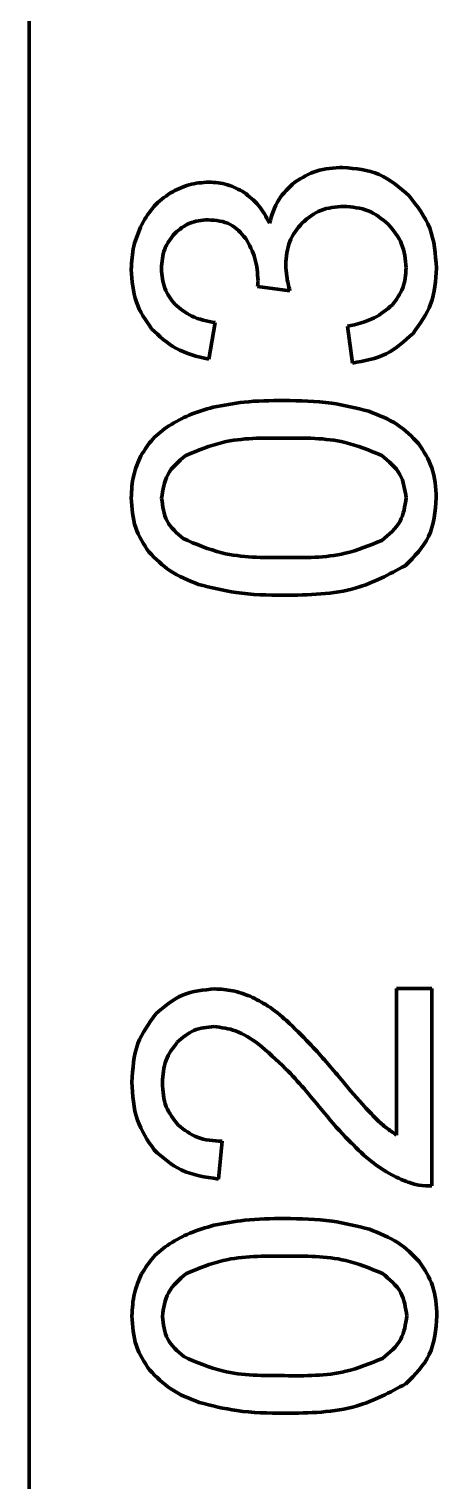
# Model space of a CAD drawing. Header units: millimetres. Extents: x 0 to 1189, y 0 to 841.
# Drawn here: x 372.85 to 381.17, y 167.22 to 196.83 of the extents above; entities that cross this region are included whole.
import ezdxf

# ---------------------------------------------------------------- set-up
doc = ezdxf.new("R2010")
doc.units = ezdxf.units.MM
doc.header["$LTSCALE"] = 0.75
doc.layers.add('Visible', color=7, linetype='Continuous', lineweight=70)

msp = doc.modelspace()

# ---------------------------------------------------------------- linework, layer by layer
at = {"layer": 'Visible', "extrusion": (-1e-16, -1, 0)}
for p, q in [((372.852, 123.899), (372.852, 673.232)), ((378.17, 191.491), (377.514, 191.574)), ((376.649, 190.839), (376.516, 190.091)), ((379.446, 190.016), (379.346, 190.764)), ((380.349, 174.272), (380.349, 177.26)), ((380.349, 177.26), (381.068, 177.26)), ((381.068, 177.26), (381.068, 173.234)), ((376.792, 174.144), (376.713, 173.375))]:
    msp.add_line(p, q, dxfattribs=at)
at = {"layer": 'Visible'}
for points, knots in [([(378.272, 193.706), (378.415, 193.793), (378.717, 193.976), (379.07, 193.995), (379.255, 194.005)], [0, 0, 0, 0, 0.0495674, 0.1041489, 0.1041489, 0.1041489, 0.1041489]), ([(379.255, 194.005), (379.511, 193.981), (380.024, 193.932), (380.412, 193.593), (380.607, 193.423)], [0, 0, 0, 0, 0.07512, 0.15056, 0.15056, 0.15056, 0.15056]), ([(375.735, 193.484), (375.86, 193.548), (376.106, 193.677), (376.383, 193.696), (376.521, 193.706)], [0, 0, 0, 0, 0.04160808, 0.08239563, 0.08239563, 0.08239563, 0.08239563]), ([(376.521, 193.706), (376.649, 193.697), (376.904, 193.68), (377.128, 193.556), (377.239, 193.494)], [0, 0, 0, 0, 0.03807676, 0.07576615, 0.07576615, 0.07576615, 0.07576615]), ([(377.755, 192.867), (377.805, 193.035), (377.903, 193.361), (378.152, 193.593), (378.272, 193.706)], [0, 0, 0, 0, 0.0516753, 0.1001745, 0.1001745, 0.1001745, 0.1001745]), ([(375.152, 192.842), (375.228, 192.972), (375.377, 193.228), (375.618, 193.4), (375.735, 193.484)], [0, 0, 0, 0, 0.0448449, 0.08765135, 0.08765135, 0.08765135, 0.08765135]), ([(377.239, 193.494), (377.343, 193.412), (377.56, 193.241), (377.688, 192.995), (377.755, 192.867)], [0, 0, 0, 0, 0.0391992, 0.08200973, 0.08200973, 0.08200973, 0.08200973]), ([(380.607, 193.423), (380.769, 193.213), (381.102, 192.779), (381.141, 192.233), (381.162, 191.952)], [0, 0, 0, 0, 0.0778958, 0.1603008, 0.1603008, 0.1603008, 0.1603008]), ([(379.271, 193.211), (379.108, 193.199), (378.79, 193.174), (378.542, 192.973), (378.422, 192.875)], [0, 0, 0, 0, 0.04775028, 0.09334146, 0.09334146, 0.09334146, 0.09334146]), ([(380.177, 192.848), (380.047, 192.954), (379.783, 193.169), (379.443, 193.197), (379.271, 193.211)], [0, 0, 0, 0, 0.04917799, 0.09965506, 0.09965506, 0.09965506, 0.09965506]), ([(374.938, 191.923), (374.946, 192.085), (374.962, 192.404), (375.089, 192.697), (375.152, 192.842)], [0, 0, 0, 0, 0.04818401, 0.09496202, 0.09496202, 0.09496202, 0.09496202]), ([(376.504, 192.937), (376.374, 192.926), (376.117, 192.905), (375.92, 192.74), (375.823, 192.659)], [0, 0, 0, 0, 0.03824119, 0.07523525, 0.07523525, 0.07523525, 0.07523525]), ([(377.273, 192.555), (377.175, 192.666), (376.972, 192.898), (376.664, 192.924), (376.504, 192.937)], [0, 0, 0, 0, 0.04272778, 0.08891267, 0.08891267, 0.08891267, 0.08891267]), ([(378.422, 192.875), (378.324, 192.753), (378.124, 192.503), (378.1, 192.183), (378.087, 192.019)], [0, 0, 0, 0, 0.04572207, 0.09382123, 0.09382123, 0.09382123, 0.09382123]), ([(380.543, 191.957), (380.528, 192.125), (380.498, 192.46), (380.284, 192.719), (380.177, 192.848)], [0, 0, 0, 0, 0.04951616, 0.0983931, 0.0983931, 0.0983931, 0.0983931]), ([(375.823, 192.659), (375.744, 192.557), (375.581, 192.345), (375.562, 192.078), (375.553, 191.94)], [0, 0, 0, 0, 0.03777859, 0.07833622, 0.07833622, 0.07833622, 0.07833622]), ([(377.522, 191.695), (377.512, 191.849), (377.493, 192.155), (377.345, 192.423), (377.273, 192.555)], [0, 0, 0, 0, 0.04581897, 0.09053102, 0.09053102, 0.09053102, 0.09053102]), ([(375.351, 190.714), (375.23, 190.89), (374.981, 191.254), (374.952, 191.695), (374.938, 191.923)], [0, 0, 0, 0, 0.0627326, 0.1299082, 0.1299082, 0.1299082, 0.1299082]), ([(375.553, 191.94), (375.563, 191.802), (375.583, 191.532), (375.747, 191.318), (375.827, 191.213)], [0, 0, 0, 0, 0.04057505, 0.07922262, 0.07922262, 0.07922262, 0.07922262]), ([(378.087, 192.019), (378.092, 191.939), (378.102, 191.761), (378.146, 191.587), (378.17, 191.491)], [0, 0, 0, 0, 0.02387781, 0.05352136, 0.05352136, 0.05352136, 0.05352136]), ([(380.262, 191.202), (380.344, 191.313), (380.51, 191.536), (380.532, 191.815), (380.543, 191.957)], [0, 0, 0, 0, 0.0402621, 0.08193852, 0.08193852, 0.08193852, 0.08193852]), ([(381.162, 191.952), (381.145, 191.7), (381.111, 191.21), (380.823, 190.813), (380.684, 190.621)], [0, 0, 0, 0, 0.0743532, 0.1440517, 0.1440517, 0.1440517, 0.1440517]), ([(377.514, 191.574), (377.516, 191.597), (377.52, 191.637), (377.522, 191.677), (377.522, 191.695)], [0, 0, 0, 0, 0.0067806, 0.01208221, 0.01208221, 0.01208221, 0.01208221]), ([(375.827, 191.213), (375.937, 191.124), (376.177, 190.928), (376.483, 190.87), (376.649, 190.839)], [0, 0, 0, 0, 0.04178283, 0.09163653, 0.09163653, 0.09163653, 0.09163653]), ([(379.346, 190.764), (379.536, 190.807), (379.876, 190.884), (380.144, 191.105), (380.262, 191.202)], [0, 0, 0, 0, 0.0573908, 0.1028055, 0.1028055, 0.1028055, 0.1028055]), ([(376.516, 190.091), (376.284, 190.147), (375.84, 190.254), (375.509, 190.566), (375.351, 190.714)], [0, 0, 0, 0, 0.0704099, 0.134221, 0.134221, 0.134221, 0.134221]), ([(380.684, 190.621), (380.511, 190.463), (380.157, 190.141), (379.686, 190.058), (379.446, 190.016)], [0, 0, 0, 0, 0.0688386, 0.1403415, 0.1403415, 0.1403415, 0.1403415]), ([(376.61, 189.115), (376.818, 189.154), (377.294, 189.245), (377.778, 189.249), (378.05, 189.252)], [0, 0, 0, 0, 0.0635261, 0.1448801, 0.1448801, 0.1448801, 0.1448801]), ([(378.05, 189.252), (378.374, 189.247), (378.96, 189.239), (379.527, 189.096), (379.78, 189.031)], [0, 0, 0, 0, 0.0970192, 0.1749807, 0.1749807, 0.1749807, 0.1749807]), ([(375.704, 188.736), (375.839, 188.814), (376.126, 188.977), (376.443, 189.067), (376.61, 189.115)], [0, 0, 0, 0, 0.04650728, 0.09847296, 0.09847296, 0.09847296, 0.09847296]), ([(379.78, 189.031), (379.984, 188.953), (380.37, 188.805), (380.661, 188.512), (380.798, 188.373)], [0, 0, 0, 0, 0.0645197, 0.1224714, 0.1224714, 0.1224714, 0.1224714]), ([(375.135, 188.126), (375.209, 188.244), (375.359, 188.485), (375.588, 188.652), (375.704, 188.736)], [0, 0, 0, 0, 0.04147817, 0.08418369, 0.08418369, 0.08418369, 0.08418369]), ([(378.05, 188.483), (377.625, 188.487), (376.934, 188.495), (376.297, 188.233), (376.051, 188.132)], [0, 0, 0, 0, 0.1254761, 0.2046679, 0.2046679, 0.2046679, 0.2046679]), ([(380.044, 188.132), (379.798, 188.233), (379.163, 188.494), (378.472, 188.487), (378.05, 188.483)], [0, 0, 0, 0, 0.0792898, 0.2042478, 0.2042478, 0.2042478, 0.2042478]), ([(380.798, 188.373), (380.903, 188.213), (381.122, 187.877), (381.146, 187.475), (381.158, 187.266)], [0, 0, 0, 0, 0.0564514, 0.1182383, 0.1182383, 0.1182383, 0.1182383]), ([(374.938, 187.266), (374.944, 187.421), (374.957, 187.72), (375.077, 187.994), (375.135, 188.126)], [0, 0, 0, 0, 0.04628015, 0.08892326, 0.08892326, 0.08892326, 0.08892326]), ([(376.051, 188.132), (375.907, 188.012), (375.631, 187.782), (375.581, 187.427), (375.557, 187.257)], [0, 0, 0, 0, 0.0541214, 0.1037281, 0.1037281, 0.1037281, 0.1037281]), ([(380.543, 187.266), (380.518, 187.433), (380.466, 187.786), (380.189, 188.013), (380.044, 188.132)], [0, 0, 0, 0, 0.0490296, 0.1032145, 0.1032145, 0.1032145, 0.1032145]), ([(375.295, 186.162), (375.191, 186.323), (374.973, 186.657), (374.95, 187.057), (374.938, 187.266)], [0, 0, 0, 0, 0.0562858, 0.1177568, 0.1177568, 0.1177568, 0.1177568]), ([(375.557, 187.257), (375.576, 187.094), (375.614, 186.763), (375.866, 186.545), (375.993, 186.435)], [0, 0, 0, 0, 0.04759457, 0.09619859, 0.09619859, 0.09619859, 0.09619859]), ([(380.046, 186.399), (380.191, 186.519), (380.467, 186.746), (380.518, 187.098), (380.543, 187.266)], [0, 0, 0, 0, 0.0540774, 0.1030939, 0.1030939, 0.1030939, 0.1030939]), ([(381.158, 187.266), (381.134, 186.99), (381.088, 186.452), (380.71, 186.069), (380.526, 185.882)], [0, 0, 0, 0, 0.0802025, 0.1564325, 0.1564325, 0.1564325, 0.1564325]), ([(375.993, 186.435), (376.254, 186.323), (376.907, 186.044), (377.621, 186.047), (378.05, 186.048)], [0, 0, 0, 0, 0.0843887, 0.2111724, 0.2111724, 0.2111724, 0.2111724]), ([(378.05, 186.048), (378.473, 186.044), (379.164, 186.037), (379.8, 186.298), (380.046, 186.399)], [0, 0, 0, 0, 0.1252171, 0.2044578, 0.2044578, 0.2044578, 0.2044578]), ([(376.311, 185.502), (376.108, 185.581), (375.722, 185.73), (375.432, 186.024), (375.295, 186.162)], [0, 0, 0, 0, 0.0645393, 0.1224089, 0.1224089, 0.1224089, 0.1224089]), ([(380.526, 185.882), (380.199, 185.707), (379.431, 185.296), (378.554, 185.286), (378.05, 185.28)], [0, 0, 0, 0, 0.1096685, 0.2581438, 0.2581438, 0.2581438, 0.2581438]), ([(378.05, 185.28), (377.723, 185.284), (377.134, 185.292), (376.564, 185.437), (376.311, 185.502)], [0, 0, 0, 0, 0.0976444, 0.175842, 0.175842, 0.175842, 0.175842]), ([(375.438, 176.74), (375.61, 176.889), (375.957, 177.189), (376.413, 177.231), (376.643, 177.251)], [0, 0, 0, 0, 0.0665719, 0.1338601, 0.1338601, 0.1338601, 0.1338601]), ([(376.643, 177.251), (376.765, 177.245), (377.012, 177.232), (377.244, 177.145), (377.362, 177.102)], [0, 0, 0, 0, 0.03644456, 0.07379793, 0.07379793, 0.07379793, 0.07379793]), ([(377.362, 177.102), (377.485, 177.04), (377.754, 176.905), (377.982, 176.71), (378.105, 176.605)], [0, 0, 0, 0, 0.04135107, 0.08971365, 0.08971365, 0.08971365, 0.08971365]), ([(374.952, 175.353), (374.967, 175.624), (374.995, 176.135), (375.296, 176.547), (375.438, 176.74)], [0, 0, 0, 0, 0.0794639, 0.1498845, 0.1498845, 0.1498845, 0.1498845]), ([(376.626, 176.483), (376.484, 176.47), (376.2, 176.443), (375.984, 176.258), (375.876, 176.165)], [0, 0, 0, 0, 0.04174184, 0.0832821, 0.0832821, 0.0832821, 0.0832821]), ([(377.526, 176.134), (377.377, 176.235), (377.103, 176.422), (376.776, 176.464), (376.626, 176.483)], [0, 0, 0, 0, 0.05316651, 0.09770873, 0.09770873, 0.09770873, 0.09770873]), ([(378.105, 176.605), (378.262, 176.453), (378.639, 176.088), (378.979, 175.687), (379.177, 175.452)], [0, 0, 0, 0, 0.0654077, 0.157516, 0.157516, 0.157516, 0.157516]), ([(375.876, 176.165), (375.787, 176.048), (375.601, 175.803), (375.581, 175.496), (375.571, 175.336)], [0, 0, 0, 0, 0.04318935, 0.09009101, 0.09009101, 0.09009101, 0.09009101]), ([(378.816, 174.792), (378.581, 175.078), (378.186, 175.559), (377.717, 175.968), (377.526, 176.134)], [0, 0, 0, 0, 0.1106693, 0.1864436, 0.1864436, 0.1864436, 0.1864436]), ([(375.403, 173.969), (375.271, 174.164), (374.99, 174.581), (374.965, 175.084), (374.952, 175.353)], [0, 0, 0, 0, 0.0691769, 0.1479965, 0.1479965, 0.1479965, 0.1479965]), ([(375.571, 175.336), (375.582, 175.168), (375.602, 174.846), (375.8, 174.593), (375.895, 174.472)], [0, 0, 0, 0, 0.04928375, 0.09423297, 0.09423297, 0.09423297, 0.09423297]), ([(379.177, 175.452), (379.333, 175.266), (379.58, 174.97), (379.846, 174.691), (379.944, 174.588)], [0, 0, 0, 0, 0.0728172, 0.1155501, 0.1155501, 0.1155501, 0.1155501]), ([(379.738, 173.813), (379.592, 173.949), (379.263, 174.254), (378.976, 174.599), (378.816, 174.792)], [0, 0, 0, 0, 0.0596892, 0.1345991, 0.1345991, 0.1345991, 0.1345991]), ([(375.895, 174.472), (376.019, 174.377), (376.283, 174.175), (376.616, 174.155), (376.792, 174.144)], [0, 0, 0, 0, 0.04570582, 0.09750004, 0.09750004, 0.09750004, 0.09750004]), ([(379.944, 174.588), (380.01, 174.528), (380.137, 174.412), (380.28, 174.318), (380.349, 174.272)], [0, 0, 0, 0, 0.02669678, 0.0514347, 0.0514347, 0.0514347, 0.0514347]), ([(376.713, 173.375), (376.449, 173.413), (375.953, 173.485), (375.578, 173.815), (375.403, 173.969)], [0, 0, 0, 0, 0.078074, 0.1466971, 0.1466971, 0.1466971, 0.1466971]), ([(380.549, 173.321), (380.409, 173.382), (380.118, 173.51), (379.868, 173.709), (379.738, 173.813)], [0, 0, 0, 0, 0.04545684, 0.09516607, 0.09516607, 0.09516607, 0.09516607]), ([(381.068, 173.234), (380.979, 173.235), (380.801, 173.238), (380.633, 173.293), (380.549, 173.321)], [0, 0, 0, 0, 0.02654674, 0.05293049, 0.05293049, 0.05293049, 0.05293049]), ([(375.718, 172.054), (375.854, 172.131), (376.14, 172.294), (376.457, 172.384), (376.624, 172.432)], [0, 0, 0, 0, 0.04650728, 0.09847296, 0.09847296, 0.09847296, 0.09847296]), ([(376.624, 172.432), (376.833, 172.472), (377.308, 172.562), (377.792, 172.566), (378.064, 172.569)], [0, 0, 0, 0, 0.0635261, 0.1448801, 0.1448801, 0.1448801, 0.1448801]), ([(378.064, 172.569), (378.389, 172.564), (378.974, 172.556), (379.542, 172.413), (379.794, 172.349)], [0, 0, 0, 0, 0.0970192, 0.1749807, 0.1749807, 0.1749807, 0.1749807]), ([(379.794, 172.349), (379.998, 172.27), (380.384, 172.122), (380.675, 171.829), (380.812, 171.69)], [0, 0, 0, 0, 0.0645197, 0.1224714, 0.1224714, 0.1224714, 0.1224714]), ([(375.149, 171.443), (375.223, 171.561), (375.373, 171.802), (375.602, 171.969), (375.718, 172.054)], [0, 0, 0, 0, 0.04147817, 0.08418369, 0.08418369, 0.08418369, 0.08418369]), ([(378.064, 171.8), (377.64, 171.805), (376.948, 171.812), (376.311, 171.55), (376.065, 171.449)], [0, 0, 0, 0, 0.1254761, 0.2046679, 0.2046679, 0.2046679, 0.2046679]), ([(380.058, 171.449), (379.812, 171.55), (379.177, 171.811), (378.486, 171.804), (378.064, 171.8)], [0, 0, 0, 0, 0.0792898, 0.2042478, 0.2042478, 0.2042478, 0.2042478]), ([(374.952, 170.583), (374.959, 170.738), (374.972, 171.037), (375.092, 171.311), (375.149, 171.443)], [0, 0, 0, 0, 0.04628015, 0.08892326, 0.08892326, 0.08892326, 0.08892326]), ([(376.065, 171.449), (375.921, 171.329), (375.645, 171.099), (375.595, 170.744), (375.571, 170.574)], [0, 0, 0, 0, 0.0541214, 0.1037281, 0.1037281, 0.1037281, 0.1037281]), ([(380.557, 170.583), (380.532, 170.75), (380.48, 171.103), (380.204, 171.33), (380.058, 171.449)], [0, 0, 0, 0, 0.0490296, 0.1032145, 0.1032145, 0.1032145, 0.1032145]), ([(380.812, 171.69), (380.917, 171.53), (381.137, 171.194), (381.16, 170.792), (381.172, 170.583)], [0, 0, 0, 0, 0.0564514, 0.1182383, 0.1182383, 0.1182383, 0.1182383]), ([(375.309, 169.48), (375.205, 169.64), (374.987, 169.974), (374.964, 170.374), (374.952, 170.583)], [0, 0, 0, 0, 0.0562858, 0.1177568, 0.1177568, 0.1177568, 0.1177568]), ([(375.571, 170.574), (375.59, 170.411), (375.628, 170.08), (375.88, 169.862), (376.007, 169.752)], [0, 0, 0, 0, 0.04759457, 0.09619859, 0.09619859, 0.09619859, 0.09619859]), ([(380.06, 169.716), (380.205, 169.836), (380.481, 170.063), (380.532, 170.415), (380.557, 170.583)], [0, 0, 0, 0, 0.0540774, 0.1030939, 0.1030939, 0.1030939, 0.1030939]), ([(381.172, 170.583), (381.148, 170.307), (381.102, 169.77), (380.724, 169.386), (380.54, 169.199)], [0, 0, 0, 0, 0.0802025, 0.1564325, 0.1564325, 0.1564325, 0.1564325]), ([(376.007, 169.752), (376.268, 169.64), (376.921, 169.361), (377.635, 169.364), (378.064, 169.365)], [0, 0, 0, 0, 0.0843887, 0.2111724, 0.2111724, 0.2111724, 0.2111724]), ([(378.064, 169.365), (378.487, 169.361), (379.178, 169.354), (379.814, 169.615), (380.06, 169.716)], [0, 0, 0, 0, 0.1252171, 0.2044578, 0.2044578, 0.2044578, 0.2044578]), ([(376.325, 168.819), (376.122, 168.898), (375.736, 169.047), (375.446, 169.341), (375.309, 169.48)], [0, 0, 0, 0, 0.0645393, 0.1224089, 0.1224089, 0.1224089, 0.1224089]), ([(380.54, 169.199), (380.214, 169.024), (379.445, 168.613), (378.568, 168.603), (378.064, 168.597)], [0, 0, 0, 0, 0.1096685, 0.2581438, 0.2581438, 0.2581438, 0.2581438]), ([(378.064, 168.597), (377.737, 168.601), (377.148, 168.609), (376.578, 168.754), (376.325, 168.819)], [0, 0, 0, 0, 0.0976444, 0.175842, 0.175842, 0.175842, 0.175842])]:
    msp.add_open_spline(points, degree=3, knots=knots, dxfattribs=at)

doc.saveas('drawing.dxf')
